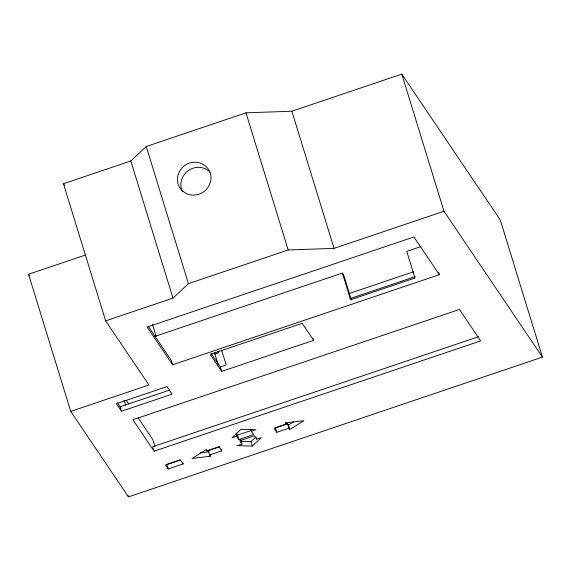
<?xml version="1.0" encoding="UTF-8"?>
<svg xmlns="http://www.w3.org/2000/svg" width="571" height="571" viewBox="0 0 571 571"><rect width="100%" height="100%" fill="white"/><g stroke="black" fill="none" stroke-linecap="round" stroke-linejoin="round"><path stroke-width="0.86" d="M240.391 441.319L250.933 441.611L255.401 437.372M252.303 446.058L261.233 437.579L256.657 439.12L254.416 435.801L239.699 440.776L241.94 444.095L237.365 445.637L252.303 446.058L250.933 441.611M70.74 411.398L148.938 384.99L105.642 320.873L63.452 183.726L130.802 160.979L146.24 146.504L245.987 112.822L291.874 111.224L401.784 74.109L500.26 219.949L542.45 357.096L128.468 496.891L70.74 411.398L28.55 274.251L85.729 254.944M105.642 320.873L172.992 298.126L188.43 283.651L288.177 249.97L334.064 248.371L443.981 211.256L542.45 357.096M289.775 429.442L288.933 428.193L276.792 432.297L274.073 428.271L286.214 424.167L285.372 422.918L303.851 420.684L289.775 429.442L288.405 425.002L293.594 421.776M154.413 336.569L342.393 273.088L343.663 274.972L351.358 299.975M420.927 246.572L406.788 251.34L414.996 278.013L350.594 299.754L342.393 273.088M349.231 293.508L413.44 271.825M350.187 298.562L415.188 276.614M439.363 274.687L413.896 236.972L147.125 327.055L172.592 364.769L439.363 274.687L438.678 272.467M214.924 354.049L218.493 352.842L218.001 351.229M211.313 353.649L220.299 366.953L226.166 364.969L221.612 350.159M313.665 340.33L302.18 323.329L210.185 354.391L221.662 371.4L313.665 340.33L312.979 338.111M117.333 402.691L120.11 406.802L169.865 390M121.48 411.248L172.078 394.161L166.982 386.617L116.384 403.704L121.48 411.248L120.11 406.802M478.469 336.74L152.721 446.743L154.091 451.183L480.675 340.901L459.455 309.468L132.872 419.756L154.091 451.183M236.173 433.132L237.515 435.123L251.418 430.427M251.361 431.276L253.603 434.595L238.885 439.57L236.644 436.251L232.069 437.793L240.998 429.313L255.936 429.735L251.361 431.276L250.676 429.057M210.021 454.737L210.478 456.222L191.999 458.456L206.074 449.698L206.916 450.947L219.057 446.85L221.776 450.869L209.636 454.973L208.265 450.526L219.599 446.7M180.108 460.055L166.903 464.516L168.274 468.962L183.12 463.945L182.663 462.467M288.405 425.002L287.563 423.746L275.422 427.85L276.792 432.297M200.314 452.839L209.107 451.775L208.265 450.526M63.452 183.726L64.452 185.197M148.21 326.234L171.229 360.33L172.592 364.769M209.636 454.973L210.478 456.222M183.12 463.945L180.379 459.883L165.533 464.901L168.274 468.962M126.248 400.271L128.711 403.918M138.082 417.794L152.864 439.691L154.919 446.358M28.55 274.251L29.535 275.714M401.784 74.109L443.981 211.256M291.874 111.224L334.064 248.371M245.987 112.822L288.177 249.97M287.563 423.746L288.933 428.193M285.757 422.69L286.214 424.167M255.972 436.901L256.657 439.12M220.299 366.953L221.662 371.4M214.41 352.386L218.258 364.883M240.569 439.649L241.94 444.095M237.515 435.123L238.885 439.57M235.959 434.024L236.644 436.251M146.24 146.504L188.43 283.651M221.32 449.391L221.776 450.869M130.802 160.979L172.992 298.126M206.459 449.47L206.916 450.947M152.436 324.321L156.076 336.169M124.1 400.264L125.641 405.267M127.94 495.193L128.468 496.891M182.52 191.599A17.059 16.209 -34 0 1 181.342 180.721L182.906 176.632L185.482 173.034A17.059 16.209 -34 0 1 205.674 168.945L209.222 171.307A17.059 16.209 -34 0 1 210.435 172.492M179.444 171.507L177.881 175.597A17.059 16.209 -34 0 0 182.663 191.149L186.217 193.512A17.059 16.209 -34 0 0 206.409 189.422L208.979 185.818L210.549 181.735A17.059 16.209 -34 0 0 205.767 166.175L202.213 163.82A17.059 16.209 -34 0 0 182.021 167.91L179.444 171.507"/></g></svg>
